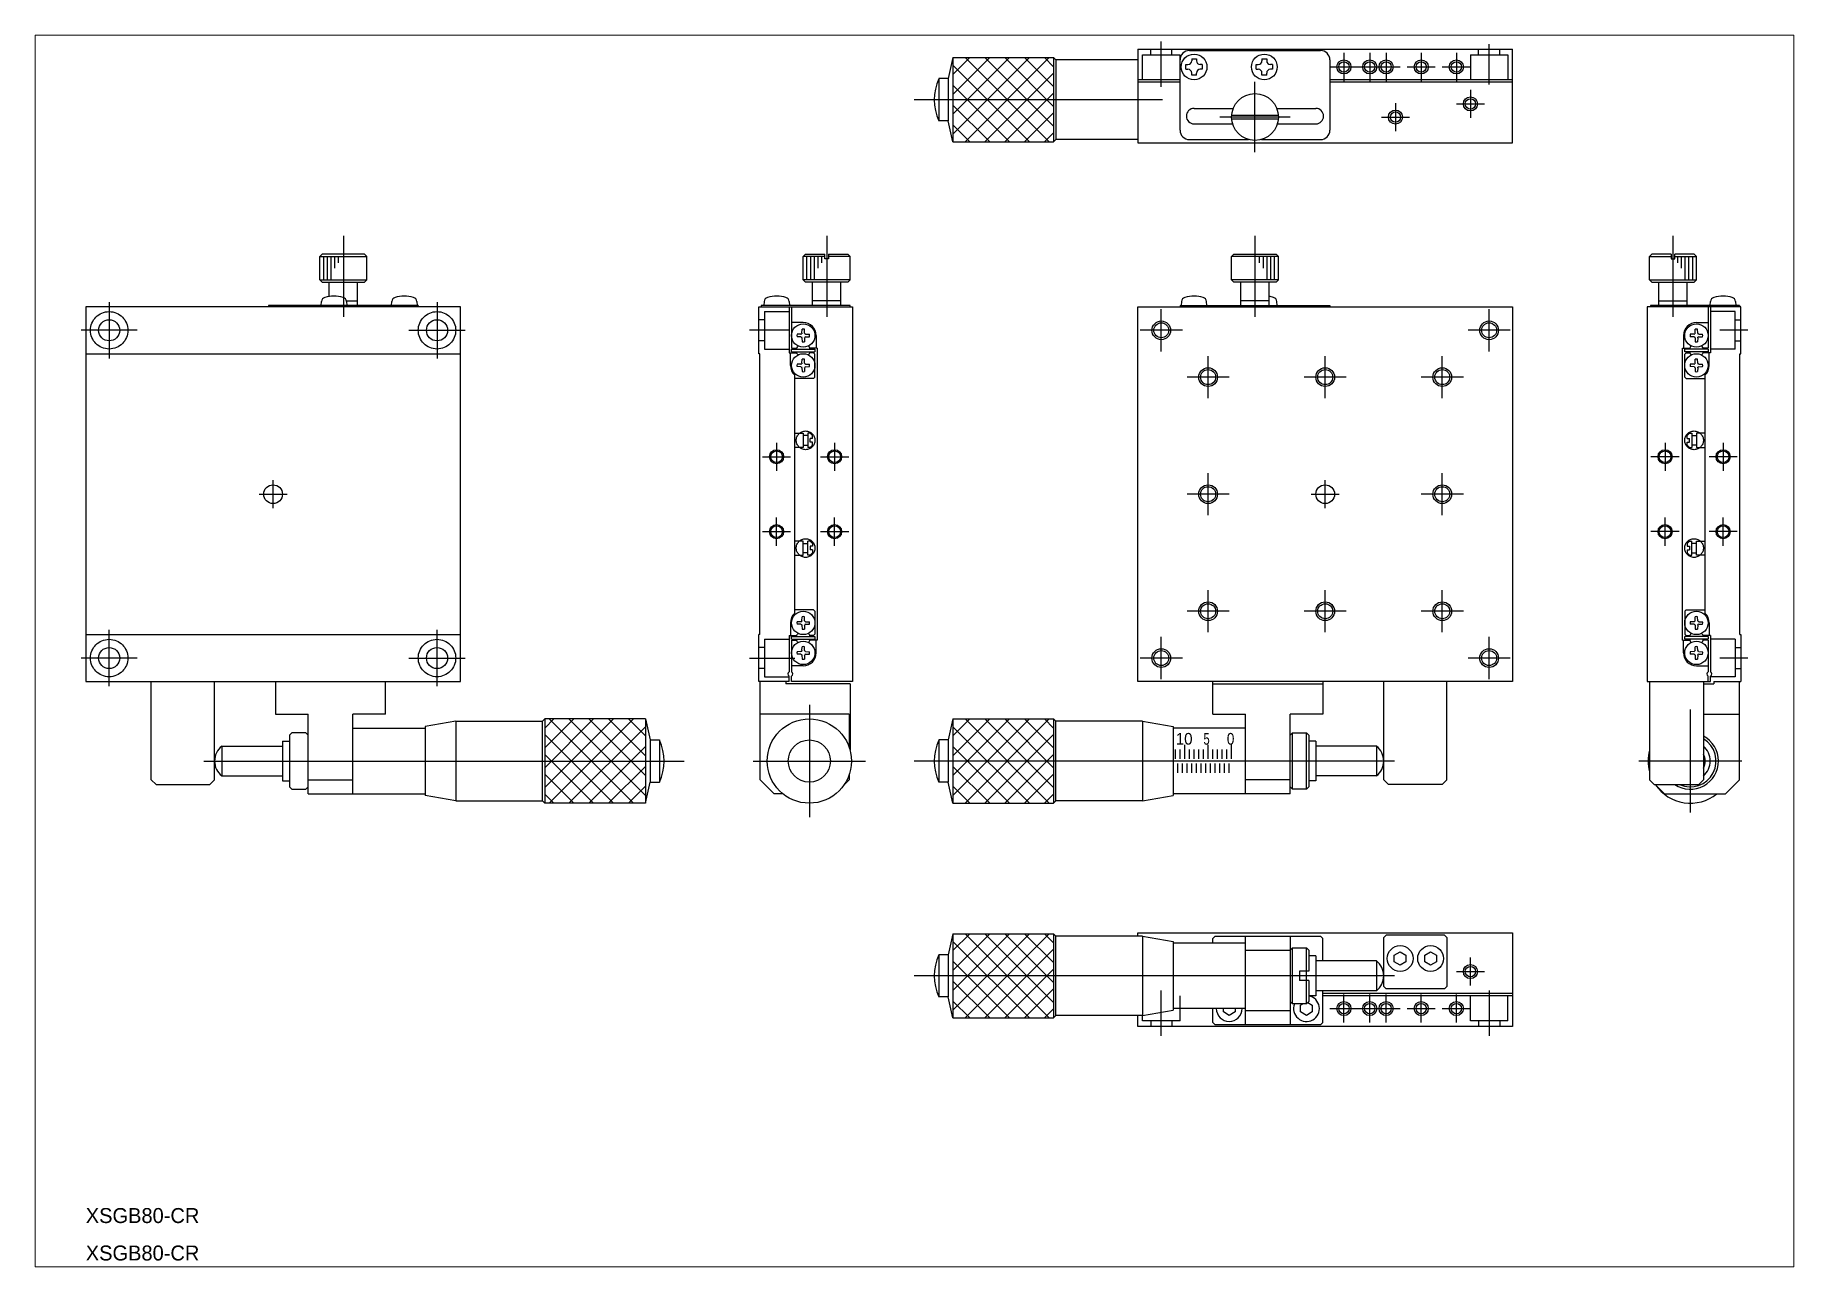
# Paper-space layout 'レイアウト1' of a CAD drawing. Extents: x 1.14 to 10.3, y 0.8 to 7.21.
# The model-space entities are those that its viewports show. They can reach past a viewport. Long polylines and large blocks are cut down to what shows.
import ezdxf

# ---------------------------------------------------------------- set-up
doc = ezdxf.new("R2010")
doc.units = 0
doc.header["$MEASUREMENT"] = 0
for name, pattern in [('CENTER', [2, 1.25, -0.25, 0.25, -0.25]), ('DASHED', [0.75, 0.5, -0.25]), ('PHANTOM', [2.5, 1.25, -0.25, 0.25, -0.25, 0.25, -0.25])]:
    doc.linetypes.add(name, pattern=pattern)
doc.layers.get('0').update_dxf_attribs({"linetype": 'CONTINUOUS'})
doc.layers.get('DEFPOINTS').update_dxf_attribs({"linetype": 'CONTINUOUS'})
doc.layers.add('CENTER', color=1, linetype='CENTER')

msp = doc.modelspace()

# ---------------------------------------------------------------- linework, layer by layer
at = {"color": 7, "linetype": 'Continuous'}
for p, q in [((741.75, 181.67), (740.75, 177.17)), ((741.75, 181.67), (763.25, 181.67)), ((741.75, 181.67), (741.75, 163.67)), ((763.75, 181.17), (763.25, 181.67)), ((763.25, 181.67), (763.25, 163.67)), ((781.25, 181.17), (763.75, 181.17)), ((763.75, 181.17), (763.75, 164.17)), ((781.25, 183.47), (861.25, 183.47)), ((781.25, 183.47), (781.25, 163.47)), ((790.25, 166.17), (790.25, 181.17)), ((792.25, 183.17), (820.25, 183.17)), ((792.75, 181.42), (792.75, 180.97)), ((792.75, 181.42), (793.75, 181.42)), ((793.75, 181.42), (793.75, 180.97)), ((807.75, 181.42), (807.75, 180.97)), ((807.75, 181.42), (808.75, 181.42)), ((808.75, 181.42), (808.75, 180.97)), ((822.25, 181.17), (822.25, 166.17)), ((861.25, 163.47), (861.25, 183.47)), ((740.75, 177.17), (738.75, 177.17)), ((738.75, 177.17), (738.75, 168.17)), ((740.75, 177.17), (740.75, 168.17)), ((781.25, 176.97), (790.25, 176.97)), ((791.5, 180.17), (791.95, 180.17)), ((791.5, 179.17), (791.5, 180.17)), ((791.5, 179.17), (791.95, 179.17)), ((792.75, 177.92), (792.75, 178.37)), ((793.75, 177.92), (792.75, 177.92)), ((793.75, 177.92), (793.75, 178.37)), ((795, 180.17), (794.55, 180.17)), ((795, 179.17), (794.55, 179.17)), ((795, 180.17), (795, 179.17)), ((806.5, 180.17), (806.95, 180.17)), ((806.5, 179.17), (806.5, 180.17)), ((806.5, 179.17), (806.95, 179.17)), ((807.75, 177.92), (807.75, 178.37)), ((808.75, 177.92), (807.75, 177.92)), ((808.75, 177.92), (808.75, 178.37)), ((810, 180.17), (809.55, 180.17)), ((810, 179.17), (809.55, 179.17)), ((810, 180.17), (810, 179.17)), ((822.25, 176.97), (861.25, 176.97)), ((781.25, 176.47), (790.25, 176.47)), ((822.25, 176.47), (861.25, 176.47)), ((793.25, 170.82), (801.61, 170.82)), ((801.27, 169.37), (811.24, 169.37)), ((810.9, 170.82), (819.25, 170.82)), ((740.75, 168.17), (738.75, 168.17)), ((741.75, 163.67), (740.75, 168.17)), ((793.25, 167.52), (801.47, 167.52)), ((801.27, 168.57), (811.24, 168.57)), ((811.04, 167.52), (819.25, 167.52)), ((741.75, 163.67), (763.25, 163.67)), ((763.75, 164.17), (763.25, 163.67)), ((781.25, 164.17), (763.75, 164.17)), ((781.25, 163.47), (861.25, 163.47)), ((792.25, 164.17), (804.85, 164.17)), ((807.65, 164.17), (820.25, 164.17)), ((607.1, 139.72), (606.6, 139.22)), ((606.6, 134.22), (606.6, 139.22)), ((606.6, 139.22), (616.6, 139.22)), ((616.1, 139.72), (607.1, 139.72)), ((616.6, 139.22), (616.1, 139.72)), ((616.6, 134.22), (616.6, 139.22)), ((709.8, 139.22), (710.3, 139.72)), ((709.8, 134.22), (709.8, 139.22)), ((714.4, 139.22), (709.8, 139.22)), ((710.3, 139.72), (714.4, 139.72)), ((714.4, 138.72), (714.4, 139.72)), ((715.2, 139.72), (719.3, 139.72)), ((715.2, 139.72), (715.2, 138.72)), ((719.8, 139.22), (715.2, 139.22)), ((719.3, 139.72), (719.8, 139.22)), ((719.8, 134.22), (719.8, 139.22)), ((801.25, 139.22), (801.75, 139.72)), ((801.25, 134.22), (801.25, 139.22)), ((811.25, 139.22), (801.25, 139.22)), ((801.75, 139.72), (810.75, 139.72)), ((810.75, 139.72), (811.25, 139.22)), ((811.25, 134.22), (811.25, 139.22)), ((891.01, 139.72), (890.51, 139.22)), ((890.51, 134.22), (890.51, 139.22)), ((890.51, 139.22), (895.11, 139.22)), ((895.11, 139.72), (891.01, 139.72)), ((895.11, 139.72), (895.11, 138.72)), ((900.01, 139.72), (895.91, 139.72)), ((895.91, 138.72), (895.91, 139.72)), ((895.91, 139.22), (900.51, 139.22)), ((900.51, 139.22), (900.01, 139.72)), ((900.51, 134.22), (900.51, 139.22)), ((715.2, 138.72), (714.4, 138.72)), ((895.11, 138.72), (895.91, 138.72)), ((606.6, 134.22), (607.1, 133.72)), ((606.6, 134.22), (616.6, 134.22)), ((607.1, 133.72), (616.1, 133.72)), ((608.6, 130.65), (608.6, 133.72)), ((614.6, 128.72), (614.6, 133.72)), ((616.1, 133.72), (616.6, 134.22)), ((710.3, 133.72), (709.8, 134.22)), ((719.8, 134.22), (709.8, 134.22)), ((719.3, 133.72), (710.3, 133.72)), ((711.8, 128.72), (711.8, 133.72)), ((717.8, 128.72), (717.8, 133.72)), ((719.8, 134.22), (719.3, 133.72)), ((801.75, 133.72), (801.25, 134.22)), ((811.25, 134.22), (801.25, 134.22)), ((810.75, 133.72), (801.75, 133.72)), ((803.25, 128.72), (803.25, 133.72)), ((809.25, 128.72), (809.25, 133.72)), ((811.25, 134.22), (810.75, 133.72)), ((890.51, 134.22), (891.01, 133.72)), ((890.51, 134.22), (900.51, 134.22)), ((891.01, 133.72), (900.01, 133.72)), ((892.51, 128.72), (892.51, 133.72)), ((898.51, 128.72), (898.51, 133.72)), ((900.01, 133.72), (900.51, 134.22)), ((556.6, 128.42), (556.6, 48.42)), ((636.6, 128.42), (556.6, 128.42)), ((595.6, 128.72), (595.6, 128.42)), ((627.6, 128.72), (595.6, 128.72)), ((606.85, 128.72), (606.93, 129.57)), ((612.25, 129.72), (614.6, 129.72)), ((612.28, 129.57), (612.35, 128.72)), ((621.85, 128.72), (621.93, 129.57)), ((627.28, 129.57), (627.35, 128.72)), ((627.6, 128.72), (627.6, 128.42)), ((636.6, 48.42), (636.6, 128.42)), ((700.3, 118.42), (700.3, 128.42)), ((700.3, 128.42), (720.3, 128.42)), ((719.8, 128.72), (700.8, 128.72)), ((700.8, 128.72), (700.8, 128.42)), ((701.48, 129.57), (701.4, 128.72)), ((706.8, 128.42), (706.8, 118.62)), ((706.9, 128.72), (706.83, 129.57)), ((707.3, 128.42), (707.3, 119.62)), ((717.8, 129.72), (711.8, 129.72)), ((719.8, 128.42), (719.8, 128.72)), ((720.3, 128.42), (720.3, 48.42)), ((781.25, 48.42), (781.25, 128.42)), ((781.25, 128.42), (861.25, 128.42)), ((790.25, 128.72), (790.25, 128.42)), ((790.25, 128.72), (822.25, 128.72)), ((790.58, 129.57), (790.5, 128.72)), ((796, 128.72), (795.93, 129.57)), ((809.25, 129.72), (803.25, 129.72)), ((811, 128.72), (810.93, 129.57)), ((822.25, 128.72), (822.25, 128.42)), ((861.25, 128.42), (861.25, 48.42)), ((890.01, 128.42), (890.01, 48.42)), ((910.01, 128.42), (890.01, 128.42)), ((909.71, 128.72), (890.71, 128.72)), ((890.71, 128.72), (890.71, 128.42)), ((892.51, 129.72), (898.51, 129.72)), ((903.01, 128.42), (903.01, 119.62)), ((903.46, 128.72), (903.53, 129.57)), ((903.51, 128.42), (903.51, 118.62)), ((908.88, 129.57), (908.96, 128.72)), ((909.71, 128.72), (909.71, 128.42)), ((910.01, 118.42), (910.01, 128.42)), ((709.8, 125.07), (707.3, 125.07)), ((900.51, 125.07), (903.01, 125.07)), ((709.3, 122.59), (708.48, 122.58)), ((709.3, 122.04), (708.48, 122.06)), ((709.3, 122.59), (709.47, 122.67)), ((709.3, 122.04), (709.47, 121.97)), ((709.53, 122.8), (709.47, 122.67)), ((709.53, 121.84), (709.47, 121.97)), ((709.53, 122.8), (709.54, 123.64)), ((709.53, 121.84), (709.54, 120.99)), ((710.08, 122.8), (710.06, 123.64)), ((710.08, 121.84), (710.06, 120.99)), ((710.08, 122.8), (710.14, 122.67)), ((710.08, 121.84), (710.14, 121.97)), ((710.3, 122.59), (710.14, 122.67)), ((710.3, 122.04), (710.14, 121.97)), ((710.3, 122.59), (711.13, 122.58)), ((710.3, 122.04), (711.13, 122.06)), ((712.55, 122.32), (712.55, 119.62)), ((897.76, 122.32), (897.76, 119.62)), ((900.01, 122.59), (899.18, 122.58)), ((900.01, 122.04), (899.18, 122.06)), ((900.01, 122.59), (900.17, 122.67)), ((900.01, 122.04), (900.17, 121.97)), ((900.23, 122.8), (900.17, 122.67)), ((900.23, 121.84), (900.17, 121.97)), ((900.23, 122.8), (900.25, 123.64)), ((900.23, 121.84), (900.25, 120.99)), ((900.78, 122.8), (900.77, 123.64)), ((900.78, 121.84), (900.77, 120.99)), ((900.78, 122.8), (900.84, 122.67)), ((900.78, 121.84), (900.84, 121.97)), ((901.01, 122.59), (900.84, 122.67)), ((901.01, 122.04), (900.84, 121.97)), ((901.01, 122.59), (901.83, 122.58)), ((901.01, 122.04), (901.83, 122.06)), ((556.6, 118.42), (636.6, 118.42)), ((700.5, 118.42), (700.3, 118.42)), ((700.5, 58.42), (700.5, 118.42)), ((706.8, 118.62), (708.39, 118.62)), ((707.05, 115.92), (707.05, 118.62)), ((707.3, 119.62), (708.39, 119.62)), ((707.3, 118.82), (707.3, 119.42)), ((707.3, 119.42), (712.3, 119.42)), ((707.3, 118.82), (712.3, 118.82)), ((709.53, 116.4), (709.54, 117.24)), ((710.08, 116.4), (710.06, 117.24)), ((712.8, 119.62), (711.22, 119.62)), ((712, 118.62), (711.22, 118.62)), ((712, 118.62), (712.3, 118.32)), ((712.3, 119.42), (712.3, 118.82)), ((712.3, 113.42), (712.3, 118.32)), ((712.8, 119.62), (712.8, 57.22)), ((897.51, 119.62), (899.09, 119.62)), ((897.51, 57.22), (897.51, 119.62)), ((903.01, 119.42), (898.01, 119.42)), ((898.01, 118.82), (898.01, 119.42)), ((903.01, 118.82), (898.01, 118.82)), ((898.31, 118.62), (898.01, 118.32)), ((898.01, 113.42), (898.01, 118.32)), ((898.31, 118.62), (899.09, 118.62)), ((900.23, 116.4), (900.25, 117.24)), ((900.78, 116.4), (900.77, 117.24)), ((903.01, 119.62), (901.92, 119.62)), ((903.51, 118.62), (901.92, 118.62)), ((903.01, 119.42), (903.01, 118.82)), ((903.26, 115.92), (903.26, 118.62)), ((909.81, 58.42), (909.81, 118.42)), ((909.81, 118.42), (910.01, 118.42)), ((708, 63), (708, 113.84)), ((712, 113.12), (708, 113.12)), ((709.3, 116.19), (708.48, 116.18)), ((709.3, 115.64), (708.48, 115.66)), ((709.3, 116.19), (709.47, 116.27)), ((709.3, 115.64), (709.47, 115.57)), ((709.53, 116.4), (709.47, 116.27)), ((709.53, 115.44), (709.47, 115.57)), ((709.53, 115.44), (709.54, 114.59)), ((710.08, 115.44), (710.06, 114.59)), ((710.08, 116.4), (710.14, 116.27)), ((710.08, 115.44), (710.14, 115.57)), ((710.3, 116.19), (710.14, 116.27)), ((710.3, 115.64), (710.14, 115.57)), ((710.3, 116.19), (711.13, 116.18)), ((710.3, 115.64), (711.13, 115.66)), ((712, 113.12), (712.3, 113.42)), ((898.31, 113.12), (898.01, 113.42)), ((898.31, 113.12), (902.31, 113.12)), ((900.01, 116.19), (899.18, 116.18)), ((900.01, 115.64), (899.18, 115.66)), ((900.01, 116.19), (900.17, 116.27)), ((900.01, 115.64), (900.17, 115.57)), ((900.23, 116.4), (900.17, 116.27)), ((900.23, 115.44), (900.17, 115.57)), ((900.23, 115.44), (900.25, 114.59)), ((900.78, 115.44), (900.77, 114.59)), ((900.78, 116.4), (900.84, 116.27)), ((900.78, 115.44), (900.84, 115.57)), ((901.01, 116.19), (900.84, 116.27)), ((901.01, 115.64), (900.84, 115.57)), ((901.01, 116.19), (901.83, 116.18)), ((901.01, 115.64), (901.83, 115.66)), ((902.31, 113.84), (902.31, 63)), ((708, 101.42), (709.8, 101.42)), ((709.8, 101.42), (709.8, 98.42)), ((710.8, 101.42), (710.8, 98.42)), ((711.3, 101.42), (710.8, 101.42)), ((711.3, 101.42), (711.8, 100.92)), ((899.01, 101.42), (898.51, 100.92)), ((899.01, 101.42), (899.51, 101.42)), ((899.51, 101.42), (899.51, 98.42)), ((902.31, 101.42), (900.51, 101.42)), ((900.51, 101.42), (900.51, 98.42)), ((709.8, 98.42), (708, 98.42)), ((710.8, 100.92), (709.8, 100.92)), ((709.8, 98.92), (710.8, 98.92)), ((711.3, 98.42), (710.8, 98.42)), ((711.8, 100.32), (711.3, 100.32)), ((711.3, 99.52), (711.3, 100.32)), ((711.8, 99.52), (711.3, 99.52)), ((711.3, 98.42), (711.8, 98.92)), ((711.8, 100.32), (711.8, 100.92)), ((711.8, 98.92), (711.8, 99.52)), ((898.51, 100.32), (898.51, 100.92)), ((898.51, 100.32), (899.01, 100.32)), ((898.51, 99.52), (899.01, 99.52)), ((898.51, 98.92), (898.51, 99.52)), ((899.01, 98.42), (898.51, 98.92)), ((899.01, 99.52), (899.01, 100.32)), ((899.01, 98.42), (899.51, 98.42)), ((899.51, 100.92), (900.51, 100.92)), ((900.51, 98.92), (899.51, 98.92)), ((900.51, 98.42), (902.31, 98.42)), ((709.8, 78.42), (708, 78.42)), ((708, 75.42), (709.8, 75.42)), ((709.8, 75.42), (709.8, 78.42)), ((709.8, 77.92), (710.8, 77.92)), ((710.8, 75.92), (709.8, 75.92)), ((710.8, 75.42), (710.8, 78.42)), ((711.3, 78.42), (710.8, 78.42)), ((711.3, 75.42), (710.8, 75.42)), ((711.3, 78.42), (711.8, 77.92)), ((711.3, 77.32), (711.3, 76.52)), ((711.8, 77.32), (711.3, 77.32)), ((711.8, 76.52), (711.3, 76.52)), ((711.3, 75.42), (711.8, 75.92)), ((711.8, 77.92), (711.8, 77.32)), ((711.8, 76.52), (711.8, 75.92)), ((899.01, 78.42), (898.51, 77.92)), ((898.51, 77.92), (898.51, 77.32)), ((898.51, 77.32), (899.01, 77.32)), ((898.51, 76.52), (899.01, 76.52)), ((898.51, 76.52), (898.51, 75.92)), ((899.01, 75.42), (898.51, 75.92)), ((899.01, 78.42), (899.51, 78.42)), ((899.01, 77.32), (899.01, 76.52)), ((899.01, 75.42), (899.51, 75.42)), ((899.51, 75.42), (899.51, 78.42)), ((900.51, 77.92), (899.51, 77.92)), ((899.51, 75.92), (900.51, 75.92)), ((900.51, 78.42), (902.31, 78.42)), ((900.51, 75.42), (900.51, 78.42)), ((902.31, 75.42), (900.51, 75.42)), ((707.05, 60.92), (707.05, 58.22)), ((712, 63.72), (708, 63.72)), ((709.3, 61.19), (708.48, 61.18)), ((709.3, 60.64), (708.48, 60.66)), ((709.3, 61.19), (709.47, 61.27)), ((709.3, 60.64), (709.47, 60.57)), ((709.53, 61.4), (709.47, 61.27)), ((709.53, 60.44), (709.47, 60.57)), ((709.53, 61.4), (709.54, 62.24)), ((709.53, 60.44), (709.54, 59.59)), ((710.08, 61.4), (710.06, 62.24)), ((710.08, 60.44), (710.06, 59.59)), ((710.08, 61.4), (710.14, 61.27)), ((710.08, 60.44), (710.14, 60.57)), ((710.3, 61.19), (710.14, 61.27)), ((710.3, 60.64), (710.14, 60.57)), ((710.3, 61.19), (711.13, 61.18)), ((710.3, 60.64), (711.13, 60.66)), ((712, 63.72), (712.3, 63.42)), ((712.3, 63.42), (712.3, 58.52)), ((898.31, 63.72), (898.01, 63.42)), ((898.01, 63.42), (898.01, 58.52)), ((898.31, 63.72), (902.31, 63.72)), ((900.01, 61.19), (899.18, 61.18)), ((900.01, 60.64), (899.18, 60.66)), ((900.01, 61.19), (900.17, 61.27)), ((900.01, 60.64), (900.17, 60.57)), ((900.23, 61.4), (900.17, 61.27)), ((900.23, 60.44), (900.17, 60.57)), ((900.23, 61.4), (900.25, 62.24)), ((900.23, 60.44), (900.25, 59.59)), ((900.78, 61.4), (900.77, 62.24)), ((900.78, 60.44), (900.77, 59.59)), ((900.78, 61.4), (900.84, 61.27)), ((900.78, 60.44), (900.84, 60.57)), ((901.01, 61.19), (900.84, 61.27)), ((901.01, 60.64), (900.84, 60.57)), ((901.01, 61.19), (901.83, 61.18)), ((901.01, 60.64), (901.83, 60.66)), ((903.26, 60.92), (903.26, 58.22)), ((556.6, 58.42), (636.6, 58.42)), ((700.5, 58.42), (700.3, 58.42)), ((700.3, 48.42), (700.3, 58.42)), ((706.8, 58.22), (706.8, 50.48)), ((706.8, 58.22), (708.39, 58.22)), ((707.3, 58.02), (712.3, 58.02)), ((707.3, 57.42), (707.3, 58.02)), ((707.3, 57.42), (712.3, 57.42)), ((707.3, 57.22), (707.3, 50.48)), ((707.3, 57.22), (708.39, 57.22)), ((712, 58.22), (711.22, 58.22)), ((712.8, 57.22), (711.22, 57.22)), ((712, 58.22), (712.3, 58.52)), ((712.3, 58.02), (712.3, 57.42)), ((712.55, 54.52), (712.55, 57.22)), ((897.51, 57.22), (899.09, 57.22)), ((897.76, 54.52), (897.76, 57.22)), ((898.31, 58.22), (898.01, 58.52)), ((903.01, 58.02), (898.01, 58.02)), ((898.01, 57.42), (898.01, 58.02)), ((903.01, 57.42), (898.01, 57.42)), ((898.31, 58.22), (899.09, 58.22)), ((903.51, 58.22), (901.92, 58.22)), ((903.01, 57.22), (901.92, 57.22)), ((903.01, 58.02), (903.01, 57.42)), ((903.01, 57.22), (903.01, 50.48)), ((903.51, 58.22), (903.51, 50.48)), ((909.81, 58.42), (910.01, 58.42)), ((910.01, 58.42), (910.01, 48.42)), ((709.3, 54.79), (708.48, 54.78)), ((709.3, 54.24), (708.48, 54.26)), ((709.3, 54.79), (709.47, 54.87)), ((709.3, 54.24), (709.47, 54.17)), ((709.53, 55), (709.47, 54.87)), ((709.53, 54.04), (709.47, 54.17)), ((709.53, 55), (709.54, 55.84)), ((709.53, 54.04), (709.54, 53.19)), ((710.08, 55), (710.06, 55.84)), ((710.08, 54.04), (710.06, 53.19)), ((710.08, 55), (710.14, 54.87)), ((710.08, 54.04), (710.14, 54.17)), ((710.3, 54.79), (710.14, 54.87)), ((710.3, 54.24), (710.14, 54.17)), ((710.3, 54.79), (711.13, 54.78)), ((710.3, 54.24), (711.13, 54.26)), ((900.01, 54.79), (899.18, 54.78)), ((900.01, 54.24), (899.18, 54.26)), ((900.01, 54.79), (900.17, 54.87)), ((900.01, 54.24), (900.17, 54.17)), ((900.23, 55), (900.17, 54.87)), ((900.23, 54.04), (900.17, 54.17)), ((900.23, 55), (900.25, 55.84)), ((900.23, 54.04), (900.25, 53.19)), ((900.78, 55), (900.77, 55.84)), ((900.78, 54.04), (900.77, 53.19)), ((900.78, 55), (900.84, 54.87)), ((900.78, 54.04), (900.84, 54.17)), ((901.01, 54.79), (900.84, 54.87)), ((901.01, 54.24), (900.84, 54.17)), ((901.01, 54.79), (901.83, 54.78)), ((901.01, 54.24), (901.83, 54.26)), ((706.8, 48.42), (706.8, 49.56)), ((709.8, 51.77), (707.3, 51.77)), ((707.3, 48.42), (707.3, 49.56)), ((900.51, 51.77), (903.01, 51.77)), ((903.01, 48.42), (903.01, 49.56)), ((903.51, 48.42), (903.51, 49.56)), ((556.6, 48.42), (636.6, 48.42)), ((570.6, 27.42), (570.6, 48.42)), ((584.1, 27.42), (584.1, 48.42)), ((597.1, 48.42), (597.1, 41.42)), ((620.6, 41.42), (620.6, 48.42)), ((706.8, 48.42), (700.3, 48.42)), ((700.6, 27.42), (700.6, 48.42)), ((706.1, 48.42), (706.1, 47.92)), ((719.8, 47.92), (706.1, 47.92)), ((720.3, 48.42), (707.3, 48.42)), ((719.8, 47.92), (719.8, 33.72)), ((861.25, 48.42), (781.25, 48.42)), ((797.25, 41.42), (797.25, 48.42)), ((797.25, 47.92), (820.75, 47.92)), ((820.75, 48.42), (820.75, 41.42)), ((833.75, 27.42), (833.75, 48.42)), ((847.25, 27.42), (847.25, 48.42)), ((890.01, 48.42), (903.51, 48.42)), ((890.51, 48.42), (890.51, 27.42)), ((902.01, 48.42), (902.01, 27.42)), ((902.01, 47.92), (904.21, 47.92)), ((904.21, 48.42), (904.21, 47.92)), ((904.21, 48.42), (910.01, 48.42)), ((909.71, 27.42), (909.71, 48.42)), ((597.1, 41.42), (604.1, 41.42)), ((604.1, 24.42), (604.1, 41.42)), ((613.6, 24.42), (613.6, 41.42)), ((620.6, 41.42), (613.6, 41.42)), ((719.6, 41.42), (700.6, 41.42)), ((719.6, 41.42), (719.6, 34.38)), ((797.25, 41.42), (804.25, 41.42)), ((804.25, 24.42), (804.25, 41.42)), ((813.75, 24.42), (813.75, 41.42)), ((820.75, 41.42), (813.75, 41.42)), ((902.01, 41.42), (909.71, 41.42)), ((613.6, 38.42), (629.1, 38.42)), ((635.6, 39.92), (629.1, 38.77)), ((629.1, 38.77), (629.1, 24.06)), ((635.6, 39.92), (654.1, 39.92)), ((635.6, 39.92), (635.6, 22.92)), ((654.1, 39.92), (654.6, 40.42)), ((654.1, 22.92), (654.1, 39.92)), ((676.1, 40.42), (654.6, 40.42)), ((654.6, 40.42), (654.6, 22.42)), ((676.1, 40.42), (677.1, 35.92)), ((676.1, 40.42), (676.1, 22.42)), ((741.75, 40.42), (740.75, 35.92)), ((741.75, 40.42), (763.25, 40.42)), ((741.75, 40.42), (741.75, 22.42)), ((763.75, 39.92), (763.25, 40.42)), ((763.25, 40.42), (763.25, 22.42)), ((782.25, 39.92), (763.75, 39.92)), ((763.75, 22.92), (763.75, 39.92)), ((782.25, 39.92), (782.25, 22.92)), ((782.25, 39.92), (788.75, 38.77)), ((788.75, 38.77), (788.75, 24.06)), ((804.25, 38.42), (788.75, 38.42)), ((585.67, 34.59), (598.6, 34.59)), ((585.67, 34.59), (585.67, 28.24)), ((598.6, 35.67), (598.6, 27.17)), ((598.6, 35.67), (600.1, 35.67)), ((600.1, 36.92), (600.6, 37.42)), ((600.1, 36.92), (600.1, 25.92)), ((603.6, 37.42), (600.6, 37.42)), ((603.6, 37.42), (604.1, 36.92)), ((677.1, 35.92), (679.1, 35.92)), ((677.1, 35.92), (677.1, 26.92)), ((679.1, 35.92), (679.1, 26.92)), ((740.75, 35.92), (738.75, 35.92)), ((738.75, 35.92), (738.75, 26.92)), ((740.75, 35.92), (740.75, 26.92)), ((814.25, 37.42), (813.75, 36.92)), ((814.25, 25.42), (814.25, 37.42)), ((814.25, 37.42), (817.25, 37.42)), ((817.25, 25.42), (817.25, 37.42)), ((817.75, 36.92), (817.25, 37.42)), ((817.75, 36.92), (817.75, 25.92)), ((819.25, 35.67), (817.75, 35.67)), ((819.25, 35.67), (819.25, 27.17)), ((832.19, 34.59), (819.25, 34.59)), ((832.19, 34.59), (832.19, 28.24)), ((571.6, 26.42), (570.6, 27.42)), ((571.6, 26.42), (583.1, 26.42)), ((584.1, 27.42), (583.1, 26.42)), ((585.67, 28.24), (598.6, 28.24)), ((598.6, 27.17), (600.1, 27.17)), ((604.1, 27.42), (613.6, 27.42)), ((676.1, 22.42), (677.1, 26.92)), ((677.1, 26.92), (679.1, 26.92)), ((703.6, 24.42), (700.6, 27.42)), ((719.6, 27.42), (718.55, 26.37)), ((719.6, 28.46), (719.6, 27.42)), ((740.75, 26.92), (738.75, 26.92)), ((741.75, 22.42), (740.75, 26.92)), ((813.75, 27.42), (804.25, 27.42)), ((819.25, 27.17), (817.75, 27.17)), ((832.19, 28.24), (819.25, 28.24)), ((833.75, 27.42), (834.75, 26.42)), ((846.25, 26.42), (834.75, 26.42)), ((846.25, 26.42), (847.25, 27.42)), ((890.51, 27.42), (891.51, 26.42)), ((891.51, 26.42), (901.01, 26.42)), ((891.71, 26.42), (893.71, 24.42)), ((901.01, 26.42), (902.01, 27.42)), ((906.71, 24.42), (909.71, 27.42)), ((600.1, 25.92), (600.6, 25.42)), ((600.6, 25.42), (603.6, 25.42)), ((604.1, 25.92), (603.6, 25.42)), ((604.1, 24.42), (629.1, 24.42)), ((635.6, 22.92), (629.1, 24.06)), ((635.6, 22.92), (654.1, 22.92)), ((654.1, 22.92), (654.6, 22.42)), ((705.45, 24.42), (703.6, 24.42)), ((763.75, 22.92), (763.25, 22.42)), ((782.25, 22.92), (763.75, 22.92)), ((782.25, 22.92), (788.75, 24.06)), ((804.25, 24.42), (788.75, 24.42)), ((813.75, 24.42), (804.25, 24.42)), ((813.75, 25.92), (814.25, 25.42)), ((817.25, 25.42), (814.25, 25.42)), ((817.75, 25.92), (817.25, 25.42)), ((893.71, 24.42), (906.71, 24.42)), ((676.1, 22.42), (654.6, 22.42)), ((741.75, 22.42), (763.25, 22.42)), ((741.75, -5.45), (740.75, -9.95)), ((741.75, -5.45), (763.25, -5.45)), ((741.75, -5.45), (741.75, -23.45)), ((763.75, -5.95), (763.25, -5.45)), ((763.25, -5.45), (763.25, -23.45)), ((782.25, -5.95), (763.75, -5.95)), ((763.75, -22.95), (763.75, -5.95)), ((781.25, -5.25), (861.25, -5.25)), ((781.25, -5.95), (781.25, -5.25)), ((782.25, -5.95), (782.25, -22.95)), ((782.25, -5.95), (788.75, -7.09)), ((788.75, -7.09), (788.75, -21.8)), ((804.25, -7.45), (788.75, -7.45)), ((797.25, -6.45), (797.75, -5.95)), ((797.25, -7.45), (797.25, -6.45)), ((797.75, -5.95), (820.25, -5.95)), ((804.25, -24.95), (804.25, -5.95)), ((813.75, -5.95), (813.75, -24.95)), ((820.25, -5.95), (820.75, -6.45)), ((820.75, -11.27), (820.75, -6.45)), ((833.75, -6.25), (834.25, -5.75)), ((833.75, -16.75), (833.75, -6.25)), ((846.75, -5.75), (834.25, -5.75)), ((846.75, -5.75), (847.25, -6.25)), ((847.25, -6.25), (847.25, -16.75)), ((861.25, -5.25), (861.25, -25.25)), ((740.75, -9.95), (738.75, -9.95)), ((738.75, -9.95), (738.75, -18.95)), ((740.75, -9.95), (740.75, -18.95)), ((804.25, -8.95), (813.75, -8.95)), ((814.25, -8.45), (813.75, -8.95)), ((814.25, -20.45), (814.25, -8.45)), ((814.25, -8.45), (817.25, -8.45)), ((817.25, -20.45), (817.25, -8.45)), ((817.75, -8.95), (817.25, -8.45)), ((817.75, -8.95), (817.75, -13.45)), ((819.25, -10.2), (817.75, -10.2)), ((819.25, -10.2), (819.25, -18.7)), ((836, -10.02), (837.25, -9.3)), ((836, -11.47), (836, -10.02)), ((837.25, -9.3), (838.5, -10.02)), ((838.5, -10.02), (838.5, -11.47)), ((842.5, -10.02), (843.75, -9.3)), ((842.5, -11.47), (842.5, -10.02)), ((843.75, -9.3), (845, -10.02)), ((845, -10.02), (845, -11.47)), ((815.75, -13.45), (815.75, -15.45)), ((817.75, -13.45), (815.75, -13.45)), ((832.19, -11.27), (819.25, -11.27)), ((832.19, -11.27), (832.19, -17.62)), ((837.25, -12.19), (836, -11.47)), ((838.5, -11.47), (837.25, -12.19)), ((843.75, -12.19), (842.5, -11.47)), ((845, -11.47), (843.75, -12.19)), ((817.75, -15.45), (815.75, -15.45)), ((817.75, -15.45), (817.75, -19.95)), ((819.25, -18.7), (817.75, -18.7)), ((832.19, -17.62), (819.25, -17.62)), ((820.75, -24.45), (820.75, -17.62)), ((861.25, -18.25), (820.75, -18.25)), ((861.25, -18.75), (820.75, -18.75)), ((834.25, -17.25), (833.75, -16.75)), ((846.75, -17.25), (834.25, -17.25)), ((847.25, -16.75), (846.75, -17.25)), ((740.75, -18.95), (738.75, -18.95)), ((741.75, -23.45), (740.75, -18.95)), ((782.25, -22.95), (788.75, -21.8)), ((804.25, -21.45), (788.75, -21.45)), ((797.25, -24.45), (797.25, -21.45)), ((799.5, -22.17), (799.5, -21.45)), ((800.75, -22.89), (799.5, -22.17)), ((802, -22.17), (800.75, -22.89)), ((802, -21.45), (802, -22.17)), ((813.75, -21.95), (804.25, -21.95)), ((813.75, -19.95), (814.25, -20.45)), ((817.25, -20.45), (814.25, -20.45)), ((816, -20.72), (816.49, -20.45)), ((816, -22.17), (816, -20.72)), ((817.25, -22.89), (816, -22.17)), ((817.75, -19.95), (817.25, -20.45)), ((818.5, -22.17), (817.25, -22.89)), ((817.54, -20.17), (818.5, -20.72)), ((818.5, -20.72), (818.5, -22.17)), ((741.75, -23.45), (763.25, -23.45)), ((763.75, -22.95), (763.25, -23.45)), ((782.25, -22.95), (763.75, -22.95)), ((781.25, -25.25), (781.25, -22.95)), ((861.25, -25.25), (781.25, -25.25)), ((797.75, -24.95), (797.25, -24.45)), ((820.25, -24.95), (797.75, -24.95)), ((820.75, -24.45), (820.25, -24.95))]:
    msp.add_line(p, q, dxfattribs=at)
at = {"color": 3, "linetype": 'Continuous'}
for p, q in [((741.75, 165.32), (758.1, 181.67)), ((741.75, 169.57), (753.86, 181.67)), ((741.75, 173.81), (749.62, 181.67)), ((741.75, 178.05), (745.37, 181.67)), ((762.34, 163.67), (744.34, 181.67)), ((744.34, 163.67), (762.34, 181.67)), ((763.25, 167), (748.59, 181.67)), ((763.25, 171.24), (752.83, 181.67)), ((763.25, 175.49), (757.07, 181.67)), ((763.25, 179.73), (761.31, 181.67)), ((758.1, 163.67), (741.75, 180.02)), ((748.59, 163.67), (763.25, 178.34)), ((753.86, 163.67), (741.75, 175.77)), ((752.83, 163.67), (763.25, 174.1)), ((749.62, 163.67), (741.75, 171.53)), ((757.07, 163.67), (763.25, 169.85)), ((745.37, 163.67), (741.75, 167.29)), ((761.31, 163.67), (763.25, 165.61)), ((607.4, 134.22), (607.4, 139.22)), ((608.2, 134.22), (608.2, 139.22)), ((609, 134.22), (609, 139.22)), ((609.8, 136.72), (609.8, 139.22)), ((610.6, 137.84), (610.6, 139.22)), ((710.6, 134.22), (710.6, 139.22)), ((711.4, 134.22), (711.4, 139.22)), ((712.2, 134.22), (712.2, 139.22)), ((713, 136.72), (713, 139.22)), ((713.8, 137.84), (713.8, 139.22)), ((807.25, 137.84), (807.25, 139.22)), ((808.05, 136.72), (808.05, 139.22)), ((808.85, 134.22), (808.85, 139.22)), ((809.65, 134.22), (809.65, 139.22)), ((810.45, 134.22), (810.45, 139.22)), ((896.51, 137.84), (896.51, 139.22)), ((897.31, 136.72), (897.31, 139.22)), ((898.11, 134.22), (898.11, 139.22)), ((898.91, 134.22), (898.91, 139.22)), ((899.71, 134.22), (899.71, 139.22)), ((654.6, 25.75), (669.27, 40.42)), ((654.6, 29.99), (665.03, 40.42)), ((654.6, 34.23), (660.79, 40.42)), ((654.6, 38.48), (656.55, 40.42)), ((655.52, 22.42), (673.52, 40.42)), ((673.52, 22.42), (655.52, 40.42)), ((676.1, 24.07), (659.76, 40.42)), ((659.76, 22.42), (676.1, 38.76)), ((676.1, 28.32), (664, 40.42)), ((676.1, 32.56), (668.24, 40.42)), ((676.1, 36.8), (672.49, 40.42)), ((741.75, 24.07), (758.1, 40.42)), ((741.75, 28.32), (753.86, 40.42)), ((741.75, 32.56), (749.62, 40.42)), ((741.75, 36.8), (745.37, 40.42)), ((758.1, 22.42), (741.75, 38.76)), ((762.34, 22.42), (744.34, 40.42)), ((744.34, 22.42), (762.34, 40.42)), ((763.25, 25.75), (748.59, 40.42)), ((763.25, 29.99), (752.83, 40.42)), ((763.25, 34.23), (757.07, 40.42)), ((763.25, 38.48), (761.31, 40.42)), ((669.27, 22.42), (654.6, 37.09)), ((664, 22.42), (676.1, 34.52)), ((753.86, 22.42), (741.75, 34.52)), ((748.59, 22.42), (763.25, 37.09)), ((789.25, 31.92), (789.25, 33.92)), ((790.25, 31.92), (790.25, 33.92)), ((791.25, 31.92), (791.25, 34.92)), ((792.25, 31.92), (792.25, 33.92)), ((793.25, 31.92), (793.25, 33.92)), ((794.25, 31.92), (794.25, 33.92)), ((795.25, 31.92), (795.25, 33.92)), ((796.25, 31.92), (796.25, 34.92)), ((797.25, 31.92), (797.25, 33.92)), ((798.25, 31.92), (798.25, 33.92)), ((799.25, 31.92), (799.25, 33.92)), ((800.25, 31.92), (800.25, 33.92)), ((801.25, 31.92), (801.25, 34.92)), ((665.03, 22.42), (654.6, 32.84)), ((668.24, 22.42), (676.1, 30.28)), ((749.62, 22.42), (741.75, 30.28)), ((752.83, 22.42), (763.25, 32.84)), ((789.75, 28.92), (789.75, 30.92)), ((789.75, 28.92), (789.75, 30.92)), ((790.75, 28.92), (790.75, 30.92)), ((791.75, 28.92), (791.75, 30.92)), ((792.75, 28.92), (792.75, 30.92)), ((793.75, 28.92), (793.75, 30.92)), ((793.75, 28.92), (793.75, 30.92)), ((794.75, 28.92), (794.75, 30.92)), ((795.75, 28.92), (795.75, 30.92)), ((796.75, 28.92), (796.75, 30.92)), ((797.75, 28.92), (797.75, 30.92)), ((798.75, 28.92), (798.75, 30.92)), ((799.75, 28.92), (799.75, 30.92)), ((800.75, 28.92), (800.75, 30.92)), ((660.79, 22.42), (654.6, 28.6)), ((757.07, 22.42), (763.25, 28.6)), ((656.55, 22.42), (654.6, 24.36)), ((672.49, 22.42), (676.1, 26.04)), ((745.37, 22.42), (741.75, 26.04)), ((761.31, 22.42), (763.25, 24.36)), ((741.75, -21.79), (758.1, -5.45)), ((741.75, -17.55), (753.86, -5.45)), ((741.75, -13.31), (749.62, -5.45)), ((741.75, -9.06), (745.37, -5.45)), ((758.1, -23.45), (741.75, -7.1)), ((762.34, -23.45), (744.34, -5.45)), ((744.34, -23.45), (762.34, -5.45)), ((763.25, -20.12), (748.59, -5.45)), ((763.25, -15.87), (752.83, -5.45)), ((763.25, -11.63), (757.07, -5.45)), ((763.25, -7.39), (761.31, -5.45)), ((748.59, -23.45), (763.25, -8.78)), ((753.86, -23.45), (741.75, -11.34)), ((752.83, -23.45), (763.25, -13.02)), ((749.62, -23.45), (741.75, -15.59)), ((757.07, -23.45), (763.25, -17.26)), ((745.37, -23.45), (741.75, -19.83)), ((761.31, -23.45), (763.25, -21.51))]:
    msp.add_line(p, q, dxfattribs=at)
at = {"color": 3, "linetype": 'DASHED'}
for p, q in [((782.25, 182.27), (790.25, 182.27)), ((782.25, 176.97), (782.25, 182.27)), ((784, 182.27), (784, 183.47)), ((788.5, 182.27), (788.5, 183.47)), ((790.25, 176.97), (790.25, 182.27)), ((852.25, 182.27), (860.25, 182.27)), ((852.25, 182.27), (852.25, 176.97)), ((854, 182.27), (854, 183.47)), ((858.5, 182.27), (858.5, 183.47)), ((860.25, 182.27), (860.25, 176.97)), ((701.5, 125.67), (700.3, 125.67)), ((701.5, 127.42), (706.8, 127.42)), ((701.5, 127.42), (701.5, 119.42)), ((908.81, 127.42), (903.51, 127.42)), ((908.81, 119.42), (908.81, 127.42)), ((908.81, 125.67), (910.01, 125.67)), ((701.5, 121.17), (700.3, 121.17)), ((908.81, 121.17), (910.01, 121.17)), ((701.5, 119.42), (706.8, 119.42)), ((908.81, 119.42), (903.51, 119.42)), ((701.5, 57.42), (706.8, 57.42)), ((701.5, 57.42), (701.5, 49.42)), ((908.81, 57.42), (903.51, 57.42)), ((908.81, 57.42), (908.81, 49.42)), ((701.5, 55.67), (700.3, 55.67)), ((908.81, 55.67), (910.01, 55.67)), ((701.5, 51.17), (700.3, 51.17)), ((701.5, 49.42), (706.8, 49.42)), ((908.81, 49.42), (903.51, 49.42)), ((908.81, 51.17), (910.01, 51.17)), ((790.25, -24.05), (790.25, -18.75)), ((852.25, -24.05), (852.25, -18.75)), ((860.25, -24.05), (860.25, -18.75)), ((782.25, -24.05), (782.25, -22.95)), ((790.25, -24.05), (782.25, -24.05)), ((784, -24.05), (784, -25.25)), ((788.5, -24.05), (788.5, -25.25)), ((860.25, -24.05), (852.25, -24.05)), ((854, -24.05), (854, -25.25)), ((858.5, -24.05), (858.5, -25.25))]:
    msp.add_line(p, q, dxfattribs=at)
at = {"color": 7, "linetype": 'Continuous'}
for centre, radius in [((793.25, 179.67), 2.75), ((808.25, 179.67), 2.75), ((825.25, 179.67), 1.1), ((830.75, 179.67), 1.1), ((834.25, 179.67), 1.1), ((841.75, 179.67), 1.1), ((849.25, 179.67), 1.1), ((806.25, 168.97), 5), ((852.25, 171.77), 1.1), ((836.25, 168.97), 1.1), ((561.6, 123.42), 2.25), ((631.6, 123.42), 2.25), ((709.8, 122.32), 2.5), ((786.25, 123.42), 1.6), ((856.25, 123.42), 1.6), ((900.51, 122.32), 2.5), ((709.8, 115.92), 2.5), ((900.51, 115.92), 2.5), ((796.25, 113.42), 1.6), ((821.25, 113.42), 1.6), ((846.25, 113.42), 1.6), ((704.1, 96.42), 1.25), ((716.5, 96.42), 1.25), ((893.81, 96.42), 1.25), ((906.21, 96.42), 1.25), ((596.6, 88.42), 2), ((821.25, 88.42), 2), ((796.25, 88.42), 1.6), ((846.25, 88.42), 1.6), ((704.1, 80.42), 1.25), ((716.5, 80.42), 1.25), ((893.81, 80.42), 1.25), ((906.21, 80.42), 1.25), ((796.25, 63.42), 1.6), ((821.25, 63.42), 1.6), ((846.25, 63.42), 1.6), ((709.8, 60.92), 2.5), ((900.51, 60.92), 2.5), ((709.8, 54.52), 2.5), ((900.51, 54.52), 2.5), ((561.6, 53.42), 2.25), ((631.6, 53.42), 2.25), ((786.25, 53.42), 1.6), ((856.25, 53.42), 1.6), ((711.1, 31.42), 9), ((711.1, 31.42), 4.5), ((837.25, -10.75), 2.75), ((843.75, -10.75), 2.75), ((852.25, -13.55), 1.1), ((825.25, -21.45), 1.1), ((830.75, -21.45), 1.1), ((834.25, -21.45), 1.1), ((841.75, -21.45), 1.1), ((849.25, -21.45), 1.1)]:
    msp.add_circle(centre, radius, dxfattribs=at)
at = {"color": 3, "linetype": 'Continuous'}
for centre, radius in [((825.25, 179.67), 1.5), ((830.75, 179.67), 1.5), ((834.25, 179.67), 1.5), ((841.75, 179.67), 1.5), ((849.25, 179.67), 1.5), ((852.25, 171.77), 1.5), ((836.25, 168.97), 1.5), ((786.25, 123.42), 2), ((856.25, 123.42), 2), ((796.25, 113.42), 2), ((821.25, 113.42), 2), ((846.25, 113.42), 2), ((704.1, 96.42), 1.5), ((716.5, 96.42), 1.5), ((893.81, 96.42), 1.5), ((906.21, 96.42), 1.5), ((796.25, 88.42), 2), ((846.25, 88.42), 2), ((704.1, 80.42), 1.5), ((716.5, 80.42), 1.5), ((893.81, 80.42), 1.5), ((906.21, 80.42), 1.5), ((796.25, 63.42), 2), ((821.25, 63.42), 2), ((846.25, 63.42), 2), ((786.25, 53.42), 2), ((856.25, 53.42), 2), ((852.25, -13.55), 1.5), ((825.25, -21.45), 1.5), ((830.75, -21.45), 1.5), ((834.25, -21.45), 1.5), ((841.75, -21.45), 1.5), ((849.25, -21.45), 1.5)]:
    msp.add_circle(centre, radius, dxfattribs=at)
at = {"color": 3, "linetype": 'DASHED'}
for centre in [(561.6, 123.42), (631.6, 123.42), (561.6, 53.42), (631.6, 53.42)]:
    msp.add_circle(centre, 4, dxfattribs=at)
at = {"color": 3, "linetype": 'PHANTOM'}
for centre in [(710.3, 99.92), (900.01, 99.92), (710.3, 76.92), (900.01, 76.92)]:
    msp.add_circle(centre, 2, dxfattribs=at)
at = {"color": 7, "linetype": 'Continuous'}
for centre, radius, start, end in [((792.25, 181.17), 2, 90, 180), ((791.95, 180.97), 0.8, 270, 0), ((794.55, 180.97), 0.8, 180, 270), ((806.95, 180.97), 0.8, 270, 0), ((809.55, 180.97), 0.8, 180, 270), ((820.25, 181.17), 2, 0, 90), ((748.38, 172.67), 10.62, 154.9424, 205.0576), ((791.95, 178.37), 0.8, 0, 90), ((794.55, 178.37), 0.8, 90, 180), ((806.95, 178.37), 0.8, 0, 90), ((809.55, 178.37), 0.8, 90, 180), ((793.25, 169.17), 1.65, 90, 270), ((819.25, 169.17), 1.65, 270, 90), ((792.25, 166.17), 2, 180, 270), ((820.25, 166.17), 2, 270, 0), ((607.92, 129.48), 1, 106.257, 175), ((609.6, 123.72), 7, 73.743, 106.257), ((611.28, 129.48), 1, 5, 73.743), ((622.92, 129.48), 1, 106.257, 175), ((624.6, 123.72), 7, 73.743, 106.257), ((626.28, 129.48), 1, 5, 73.743), ((702.47, 129.48), 1, 106.257, 175), ((704.15, 123.72), 7, 73.743, 106.257), ((705.83, 129.48), 1, 5, 73.743), ((791.58, 129.48), 1, 106.257, 175), ((793.25, 123.72), 7, 73.743, 106.257), ((794.93, 129.48), 1, 5, 73.743), ((808.25, 123.72), 7, 73.743, 81.7868), ((809.93, 129.48), 1, 5, 73.743), ((904.53, 129.48), 1, 106.257, 175), ((906.21, 123.72), 7, 73.743, 106.257), ((907.89, 129.48), 1, 5, 73.743), ((709.8, 122.32), 2.75, 0, 90), ((900.51, 122.32), 2.75, 90, 180), ((709.8, 122.32), 1.35, 168.8959, 191.1041), ((709.8, 122.32), 1.35, 78.8959, 101.1041), ((709.8, 122.32), 1.35, 258.8959, 281.1041), ((709.8, 122.32), 1.35, 348.8959, 11.1041), ((900.51, 122.32), 1.35, 168.8959, 191.1041), ((900.51, 122.32), 1.35, 78.8959, 101.1041), ((900.51, 122.32), 1.35, 258.8959, 281.1041), ((900.51, 122.32), 1.35, 348.8959, 11.1041), ((709.8, 119.12), 1.5, 139.4584, 168.463), ((709.8, 119.12), 1.5, 191.537, 220.5416), ((709.8, 115.92), 1.35, 78.8959, 101.1041), ((709.8, 119.12), 1.5, 11.537, 40.5416), ((709.8, 119.12), 1.5, 319.4584, 348.4631), ((900.51, 119.12), 1.5, 139.4584, 168.4631), ((900.51, 119.12), 1.5, 191.537, 220.5416), ((900.51, 115.92), 1.35, 78.8959, 101.1041), ((900.51, 119.12), 1.5, 11.537, 40.5416), ((900.51, 119.12), 1.5, 319.4584, 348.463), ((709.8, 115.92), 2.75, 180, 229.1149), ((709.8, 115.92), 1.35, 168.8959, 191.1041), ((709.8, 115.92), 1.35, 258.8959, 281.1041), ((709.8, 115.92), 1.35, 348.8959, 11.1041), ((900.51, 115.92), 1.35, 168.8959, 191.1041), ((900.51, 115.92), 1.35, 258.8959, 281.1041), ((900.51, 115.92), 1.35, 348.8959, 11.1041), ((900.51, 115.92), 2.75, 310.8851, 0), ((709.8, 60.92), 2.75, 130.8851, 180), ((709.8, 60.92), 1.35, 168.8959, 191.1041), ((709.8, 60.92), 1.35, 78.8959, 101.1041), ((709.8, 60.92), 1.35, 348.8959, 11.1041), ((900.51, 60.92), 1.35, 168.8959, 191.1041), ((900.51, 60.92), 1.35, 78.8959, 101.1041), ((900.51, 60.92), 1.35, 348.8959, 11.1041), ((900.51, 60.92), 2.75, 0, 49.1149), ((709.8, 57.72), 1.5, 139.4584, 168.463), ((709.8, 57.72), 1.5, 191.537, 220.5416), ((709.8, 60.92), 1.35, 258.8959, 281.1041), ((709.8, 57.72), 1.5, 11.537, 40.5416), ((709.8, 57.72), 1.5, 319.4584, 348.4631), ((900.51, 57.72), 1.5, 139.4584, 168.4631), ((900.51, 57.72), 1.5, 191.537, 220.5416), ((900.51, 60.92), 1.35, 258.8959, 281.1041), ((900.51, 57.72), 1.5, 11.537, 40.5416), ((900.51, 57.72), 1.5, 319.4584, 348.463), ((709.8, 54.52), 1.35, 168.8959, 191.1041), ((709.8, 54.52), 1.35, 78.8959, 101.1041), ((709.8, 54.52), 1.35, 258.8959, 281.1041), ((709.8, 54.52), 2.75, 270, 0), ((709.8, 54.52), 1.35, 348.8959, 11.1041), ((900.51, 54.52), 2.75, 180, 270), ((900.51, 54.52), 1.35, 168.8959, 191.1041), ((900.51, 54.52), 1.35, 78.8959, 101.1041), ((900.51, 54.52), 1.35, 258.8959, 281.1041), ((900.51, 54.52), 1.35, 348.8959, 11.1041), ((707, 50.02), 0.5, 113.5782, 246.4218), ((707.1, 50.02), 0.5, 293.5782, 66.4218), ((903.21, 50.02), 0.5, 113.5782, 246.4218), ((903.31, 50.02), 0.5, 293.5782, 66.4218), ((588.1, 31.42), 4, 127.4626, 232.5374), ((669.48, 31.42), 10.62, 334.9424, 25.0576), ((748.38, 31.42), 10.62, 154.9424, 205.0576), ((829.75, 31.42), 4, 307.4626, 52.5374), ((899.21, 31.42), 6, 236.4427, 62.1819), ((899.21, 31.42), 5.5, 245.38, 59.3967), ((899.21, 31.42), 4.25, 311.2102, 48.7898), ((899.21, 31.42), 9, 165.165, 194.835), ((899.21, 31.42), 3.18, 331.8711, 28.1289), ((899.21, 31.42), 9, 214.1406, 308.9425), ((748.38, -14.45), 10.62, 154.9424, 205.0576), ((829.75, -14.45), 4, 307.4626, 52.5374), ((817.25, -21.45), 2.75, 158.6763, 79.5243), ((800.75, -21.45), 2.75, 180, 0)]:
    msp.add_arc(centre, radius, start, end, dxfattribs=at)
at = {"layer": 'CENTER', "color": 1, "linetype": 'CENTER'}
for p, q in [((786.25, 175.41), (786.25, 185.1)), ((856.25, 175.91), (856.25, 184.57)), ((825.25, 182.67), (825.25, 176.67)), ((830.75, 182.67), (830.75, 176.67)), ((834.25, 182.67), (834.25, 176.67)), ((841.75, 182.67), (841.75, 176.67)), ((849.25, 182.67), (849.25, 176.67)), ((822.25, 179.67), (828.25, 179.67)), ((827.75, 179.67), (833.75, 179.67)), ((831.25, 179.67), (837.25, 179.67)), ((838.75, 179.67), (844.75, 179.67)), ((846.25, 179.67), (852.25, 179.67)), ((806.25, 161.47), (806.25, 176.47)), ((852.25, 174.77), (852.25, 168.77)), ((786.54, 172.67), (733.5, 172.67)), ((836.25, 171.97), (836.25, 165.97)), ((849.25, 171.77), (855.25, 171.77)), ((813.75, 168.97), (798.75, 168.97)), ((833.25, 168.97), (839.25, 168.97)), ((611.6, 143.59), (611.6, 126.32)), ((714.8, 143.59), (714.8, 126.32)), ((806.25, 143.59), (806.25, 126.32)), ((895.51, 143.59), (895.51, 126.32)), ((561.6, 129.42), (561.6, 117.42)), ((631.6, 129.42), (631.6, 117.42)), ((786.25, 118.92), (786.25, 127.92)), ((856.25, 118.92), (856.25, 127.92)), ((567.6, 123.42), (555.6, 123.42)), ((625.6, 123.42), (637.6, 123.42)), ((706.8, 123.42), (698.3, 123.42)), ((790.75, 123.42), (781.75, 123.42)), ((860.75, 123.42), (851.75, 123.42)), ((911.51, 123.42), (905.51, 123.42)), ((796.25, 108.92), (796.25, 117.92)), ((821.25, 108.92), (821.25, 117.92)), ((846.25, 108.92), (846.25, 117.92)), ((800.75, 113.42), (791.75, 113.42)), ((825.75, 113.42), (816.75, 113.42)), ((850.75, 113.42), (841.75, 113.42)), ((704.1, 99.42), (704.1, 93.42)), ((716.5, 99.42), (716.5, 93.42)), ((701.1, 96.42), (707.1, 96.42)), ((713.5, 96.42), (719.5, 96.42)), ((596.6, 85.42), (596.6, 91.42)), ((796.25, 83.92), (796.25, 92.92)), ((821.25, 85.42), (821.25, 91.42)), ((846.25, 83.92), (846.25, 92.92)), ((593.6, 88.42), (599.6, 88.42)), ((800.75, 88.42), (791.75, 88.42)), ((818.25, 88.42), (824.25, 88.42)), ((850.75, 88.42), (841.75, 88.42)), ((704.1, 77.42), (704.1, 83.42)), ((716.5, 77.42), (716.5, 83.42)), ((701.1, 80.42), (707.1, 80.42)), ((713.5, 80.42), (719.5, 80.42)), ((796.25, 58.92), (796.25, 67.92)), ((821.25, 58.92), (821.25, 67.92)), ((846.25, 58.92), (846.25, 67.92)), ((800.75, 63.42), (791.75, 63.42)), ((825.75, 63.42), (816.75, 63.42)), ((850.75, 63.42), (841.75, 63.42)), ((561.6, 47.42), (561.6, 59.42)), ((631.6, 47.42), (631.6, 59.42)), ((786.25, 48.92), (786.25, 57.92)), ((856.25, 48.92), (856.25, 57.92)), ((567.6, 53.42), (555.6, 53.42)), ((625.6, 53.42), (637.6, 53.42)), ((698.3, 53.42), (708, 53.42)), ((790.75, 53.42), (781.75, 53.42)), ((860.75, 53.42), (851.75, 53.42)), ((911.51, 53.42), (905.51, 53.42)), ((711.1, 43.42), (711.1, 19.42)), ((899.21, 42.42), (899.21, 20.42)), ((581.78, 31.42), (684.36, 31.42)), ((699.1, 31.42), (723.1, 31.42)), ((836.08, 31.42), (733.5, 31.42)), ((910.21, 31.42), (888.21, 31.42)), ((852.25, -16.55), (852.25, -10.55)), ((836.08, -14.45), (733.5, -14.45)), ((849.25, -13.55), (855.25, -13.55)), ((786.25, -27.25), (786.25, -17.55)), ((825.25, -24.45), (825.25, -18.45)), ((830.75, -24.45), (830.75, -18.45)), ((834.25, -24.45), (834.25, -18.45)), ((841.75, -24.45), (841.75, -18.45)), ((849.25, -24.45), (849.25, -18.45)), ((856.25, -17.55), (856.25, -27.25)), ((822.25, -21.45), (828.25, -21.45)), ((827.75, -21.45), (833.75, -21.45)), ((831.25, -21.45), (837.25, -21.45)), ((838.75, -21.45), (844.75, -21.45)), ((846.25, -21.45), (852.25, -21.45))]:
    msp.add_line(p, q, dxfattribs=at)
at = {"layer": 'CENTER', "color": 1, "linetype": 'DASHED'}
for p, q in [((893.81, 99.42), (893.81, 93.42)), ((906.21, 99.42), (906.21, 93.42)), ((896.81, 96.42), (890.81, 96.42)), ((909.21, 96.42), (903.21, 96.42)), ((893.81, 77.42), (893.81, 83.42)), ((906.21, 77.42), (906.21, 83.42)), ((896.81, 80.42), (890.81, 80.42)), ((909.21, 80.42), (903.21, 80.42))]:
    msp.add_line(p, q, dxfattribs=at)

# ---------------------------------------------------------------- texts
at = {"color": 7, "linetype": 'Continuous'}
for s, width, p in [('10', 0.96, (789.35, 34.92)), ('5', 0.72, (795.25, 34.92)), ('0', 0.864, (800.25, 34.92))]:
    msp.add_text(s, height=2.5, dxfattribs=dict(at, width=width)).set_placement(p)
for p in [(556.6, -67.25), (556.6, -75.25)]:
    msp.add_text('XSGB80-CR', height=3.2, dxfattribs=at).set_placement(p)

psp = doc.layouts.new('レイアウト1')

# ---------------------------------------------------------------- viewports
at = {"layer": 'DEFPOINTS', "color": 7, "linetype": 'Continuous'}
psp.add_viewport(center=(5.7217, 4.0083), size=(9.1547, 6.413333), view_center_point=(733.5552, 54.9261), view_height=263.066125, dxfattribs=at)

doc.saveas('drawing.dxf')
